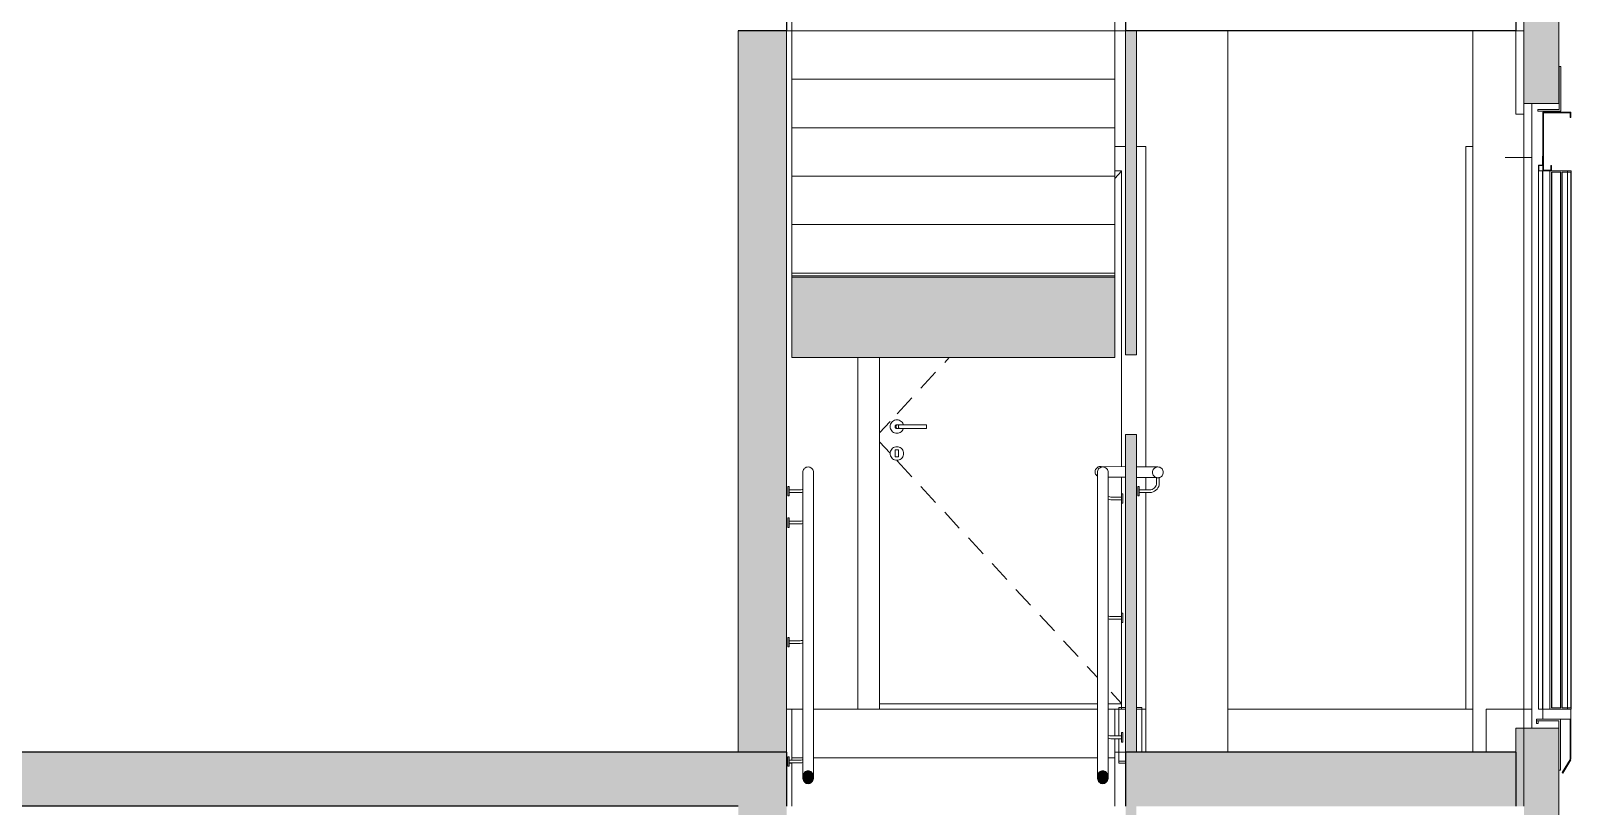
# Model space of a CAD drawing. Header units: metres. Extents: x -35.8 to 4.8, y -7.2 to 21.5.
# Drawn here: x -11.58 to -5.86, y 5.55 to 8.43 of the extents above; entities that cross this region are included whole.
import ezdxf

# ---------------------------------------------------------------- set-up
doc = ezdxf.new("R2010")
doc.units = ezdxf.units.M
doc.header["$MEASUREMENT"] = 0
doc.linetypes.add('STRICHLINIE', pattern=[0.75, 0.5, -0.25])
for name, color, linetype in [('A_Schnitt A Lift RB_1_120 Wand Innen tragend', 7, 'Continuous'), ('A_Schnitt A Lift RB_1_210 Decke', 7, 'Continuous'), ('A_Schnitt A Lift RB_1_270 Deckendurchbruchsymbol', 7, 'Continuous'), ('A_Schnitt A Lift RB_1_410 Treppe', 7, 'Continuous'), ('A_Schnitt A Lift RB_1_430 Aufzug', 7, 'Continuous'), ('A_Schnitt A Lift RB_1_450 Absturzsicherung', 7, 'Continuous')]:
    doc.layers.add(name, color=color, linetype=linetype)

msp = doc.modelspace()

# ---------------------------------------------------------------- hatches: boundary and pattern name
at = {"layer": 'A_Schnitt A Lift RB_1_120 Wand Innen tragend', "linetype": 'Continuous', "lineweight": 0, "true_color": 0x000000}
for points in [[(-8.775, 8.43), (-8.955, 8.43), (-8.955, 5.75), (-8.775, 5.75)], [(-8.775, 2.87), (-8.775, 5.55), (-8.955, 5.55), (-8.955, 2.87)]]:
    msp.add_hatch(color=18, dxfattribs=at).paths.add_polyline_path(points)
at = {"layer": 'A_Schnitt A Lift RB_1_210 Decke', "linetype": 'Continuous', "lineweight": 0, "true_color": 0x000000}
for points in [[(-11.7, 5.55), (-8.775, 5.55), (-8.775, 5.75), (-11.7, 5.75)], [(-7.515, 5.55), (-6.065, 5.55), (-6.065, 5.75), (-7.515, 5.75)]]:
    msp.add_hatch(color=18, dxfattribs=at).paths.add_polyline_path(points)
at = {"layer": 'A_Schnitt A Lift RB_1_410 Treppe', "linetype": 'Continuous', "lineweight": 0, "true_color": 0x000000}
for points in [[(-8.755, 7.2161), (-7.555, 7.2161), (-7.555, 7.515), (-8.755, 7.515)], [(-8.715, 5.6574), (-8.7147, 5.6532), (-8.7138, 5.6492), (-8.7123, 5.6454), (-8.7103, 5.6419), (-8.7079, 5.639), (-8.705, 5.6366), (-8.7018, 5.6348), (-8.6985, 5.6337), (-8.695, 5.6334), (-8.6915, 5.6337), (-8.6882, 5.6348), (-8.685, 5.6366), (-8.6821, 5.639), (-8.6797, 5.6419), (-8.6777, 5.6454), (-8.6762, 5.6492), (-8.6753, 5.6532), (-8.675, 5.6574), (-8.6753, 5.6616), (-8.6762, 5.6656), (-8.6777, 5.6694), (-8.6797, 5.6728), (-8.6821, 5.6758), (-8.685, 5.6782), (-8.6882, 5.68), (-8.6915, 5.6811), (-8.695, 5.6814), (-8.6985, 5.6811), (-8.7018, 5.68), (-8.705, 5.6782), (-8.7079, 5.6758), (-8.7103, 5.6728), (-8.7123, 5.6694), (-8.7138, 5.6656), (-8.7147, 5.6616)], [(-7.62, 5.6574), (-7.6197, 5.6532), (-7.6188, 5.6492), (-7.6173, 5.6454), (-7.6153, 5.6419), (-7.6129, 5.639), (-7.61, 5.6366), (-7.6068, 5.6348), (-7.6035, 5.6337), (-7.6, 5.6334), (-7.5965, 5.6337), (-7.5932, 5.6348), (-7.59, 5.6366), (-7.5871, 5.639), (-7.5847, 5.6419), (-7.5827, 5.6454), (-7.5812, 5.6492), (-7.5803, 5.6532), (-7.58, 5.6574), (-7.5803, 5.6616), (-7.5812, 5.6656), (-7.5827, 5.6694), (-7.5847, 5.6728), (-7.5871, 5.6758), (-7.59, 5.6782), (-7.5932, 5.68), (-7.5965, 5.6811), (-7.6, 5.6814), (-7.6035, 5.6811), (-7.6068, 5.68), (-7.61, 5.6782), (-7.6129, 5.6758), (-7.6153, 5.6728), (-7.6173, 5.6694), (-7.6188, 5.6656), (-7.6197, 5.6616)]]:
    msp.add_hatch(color=18, dxfattribs=at).paths.add_polyline_path(points)
at = {"layer": 'A_Schnitt A Lift RB_1_430 Aufzug', "linetype": 'Continuous', "lineweight": 0, "true_color": 0x000000}
for points in [[(-5.905, 8.72), (-6.035, 8.72), (-6.035, 8.16), (-5.905, 8.16)], [(-6.035, 5.84), (-6.065, 5.84), (-6.065, 5.55), (-6.035, 5.55)], [(-6.035, 5.28), (-5.905, 5.28), (-5.905, 5.84), (-6.035, 5.84)]]:
    msp.add_hatch(color=18, dxfattribs=at).paths.add_polyline_path(points)
at = {"layer": 'A_Schnitt A Lift RB_1_450 Absturzsicherung', "linetype": 'Continuous', "lineweight": 0, "true_color": 0x000000}
for points in [[(-7.515, 7.2266), (-7.475, 7.2266), (-7.475, 8.43), (-7.515, 8.43)], [(-7.515, 6.93), (-7.515, 5.75), (-7.475, 5.75), (-7.475, 6.93)], [(-7.475, 4.3453), (-7.475, 5.55), (-7.515, 5.55), (-7.515, 4.3453)]]:
    msp.add_hatch(color=18, dxfattribs=at).paths.add_polyline_path(points)

# ---------------------------------------------------------------- linework, layer by layer
at = {"layer": 'A_Schnitt A Lift RB_1_120 Wand Innen tragend', "color": 7, "linetype": 'Continuous', "lineweight": 18, "ltscale": 1000}
for p, q in [((-8.955, 8.43), (-8.955, 5.75)), ((-8.775, 8.43), (-8.775, 5.75)), ((-7.135, 5.75), (-7.135, 8.43)), ((-6.225, 5.75), (-6.225, 8.43))]:
    msp.add_line(p, q, dxfattribs=at)
at = {"layer": 'A_Schnitt A Lift RB_1_120 Wand Innen tragend', "color": 7, "linetype": 'Continuous', "lineweight": 13, "ltscale": 1000}
for p, q in [((-7.515, 8), (-7.555, 8)), ((-7.44, 8), (-7.475, 8)), ((-7.44, 6.8103), (-7.44, 8)), ((-6.25, 8), (-6.25, 5.91)), ((-6.25, 8), (-6.225, 8)), ((-7.555, 7.91), (-7.53, 7.91)), ((-7.53, 7.9088), (-7.555, 7.8818)), ((-7.53, 7.91), (-7.53, 6.8111)), ((-8.51, 7.2161), (-8.51, 5.91)), ((-8.43, 5.93), (-8.43, 7.2161)), ((-8.171, 7.2161), (-8.1874, 7.1984)), ((-8.2214, 7.1617), (-8.2757, 7.103)), ((-8.3097, 7.0663), (-8.364, 7.0075)), ((-8.3693, 6.9846), (-8.3736, 6.9835)), ((-8.365, 6.985), (-8.3693, 6.9846)), ((-8.3607, 6.9846), (-8.365, 6.985)), ((-8.3564, 6.9835), (-8.3607, 6.9846)), ((-8.3907, 6.9787), (-8.43, 6.9362)), ((-8.3896, 6.9643), (-8.39, 6.96)), ((-8.39, 6.96), (-8.3896, 6.9557)), ((-8.3885, 6.9686), (-8.3896, 6.9643)), ((-8.3896, 6.9557), (-8.3885, 6.9514)), ((-8.3867, 6.9725), (-8.3885, 6.9686)), ((-8.3885, 6.9514), (-8.3867, 6.9475)), ((-8.3842, 6.9761), (-8.3867, 6.9725)), ((-8.3867, 6.9475), (-8.3842, 6.9439)), ((-8.3811, 6.9792), (-8.3842, 6.9761)), ((-8.3842, 6.9439), (-8.3811, 6.9408)), ((-8.3775, 6.9817), (-8.3811, 6.9792)), ((-8.3811, 6.9408), (-8.3775, 6.9383)), ((-8.3736, 6.9835), (-8.3775, 6.9817)), ((-8.3775, 6.9383), (-8.3736, 6.9365)), ((-8.3736, 6.9365), (-8.3693, 6.9354)), ((-8.3719, 6.9612), (-8.372, 6.96)), ((-8.372, 6.96), (-8.3719, 6.9588)), ((-8.3716, 6.9624), (-8.3719, 6.9612)), ((-8.3719, 6.9588), (-8.3716, 6.9576)), ((-8.3711, 6.9635), (-8.3716, 6.9624)), ((-8.3716, 6.9576), (-8.3711, 6.9565)), ((-8.3704, 6.9645), (-8.3711, 6.9635)), ((-8.3711, 6.9565), (-8.3704, 6.9555)), ((-8.3695, 6.9654), (-8.3704, 6.9645)), ((-8.3704, 6.9555), (-8.3695, 6.9546)), ((-8.3685, 6.9661), (-8.3695, 6.9654)), ((-8.3695, 6.9546), (-8.3685, 6.9539)), ((-8.3693, 6.9354), (-8.365, 6.935)), ((-8.3686, 6.9612), (-8.3687, 6.96)), ((-8.3687, 6.96), (-8.3686, 6.9588)), ((-8.3684, 6.9624), (-8.3686, 6.9612)), ((-8.3686, 6.9588), (-8.3684, 6.9576)), ((-8.3674, 6.9666), (-8.3685, 6.9661)), ((-8.3685, 6.9539), (-8.3674, 6.9534)), ((-8.3679, 6.9635), (-8.3684, 6.9624)), ((-8.3684, 6.9576), (-8.3679, 6.9565)), ((-8.3673, 6.9645), (-8.3679, 6.9635)), ((-8.3679, 6.9565), (-8.3673, 6.9555)), ((-8.3662, 6.9669), (-8.3674, 6.9666)), ((-8.3674, 6.9534), (-8.3662, 6.9531)), ((-8.3665, 6.9654), (-8.3673, 6.9645)), ((-8.3673, 6.9555), (-8.3665, 6.9546)), ((-8.3656, 6.9661), (-8.3665, 6.9654)), ((-8.3665, 6.9546), (-8.3656, 6.9539)), ((-8.365, 6.967), (-8.3662, 6.9669)), ((-8.3662, 6.9531), (-8.365, 6.953)), ((-8.365, 6.967), (-8.3625, 6.967)), ((-8.365, 6.953), (-8.3625, 6.953)), ((-8.365, 6.935), (-8.3607, 6.9354)), ((-8.3625, 6.967), (-8.3555, 6.967)), ((-8.3625, 6.953), (-8.3555, 6.953)), ((-8.3607, 6.9354), (-8.3564, 6.9365)), ((-8.3589, 6.9624), (-8.3591, 6.9612)), ((-8.3591, 6.9612), (-8.3591, 6.96)), ((-8.3591, 6.96), (-8.3591, 6.9588)), ((-8.3591, 6.9588), (-8.3589, 6.9576)), ((-8.3586, 6.9635), (-8.3589, 6.9624)), ((-8.3589, 6.9576), (-8.3586, 6.9565)), ((-8.3583, 6.9645), (-8.3586, 6.9635)), ((-8.3586, 6.9565), (-8.3583, 6.9555)), ((-8.3578, 6.9654), (-8.3583, 6.9645)), ((-8.3583, 6.9555), (-8.3578, 6.9546)), ((-8.3573, 6.9661), (-8.3578, 6.9654)), ((-8.3578, 6.9546), (-8.3573, 6.9539)), ((-8.3525, 6.9817), (-8.3564, 6.9835)), ((-8.3564, 6.9365), (-8.3525, 6.9383)), ((-8.3555, 6.967), (-8.346, 6.967)), ((-8.3555, 6.953), (-8.346, 6.953)), ((-8.3489, 6.9792), (-8.3525, 6.9817)), ((-8.3525, 6.9383), (-8.3489, 6.9408)), ((-8.3458, 6.9761), (-8.3489, 6.9792)), ((-8.3489, 6.9408), (-8.3458, 6.9439)), ((-8.346, 6.967), (-8.255, 6.967)), ((-8.346, 6.953), (-8.255, 6.953)), ((-8.3433, 6.9725), (-8.3458, 6.9761)), ((-8.3458, 6.9439), (-8.3433, 6.9475)), ((-8.3415, 6.9686), (-8.3433, 6.9725)), ((-8.3433, 6.9475), (-8.3415, 6.9514)), ((-8.3411, 6.967), (-8.3415, 6.9686)), ((-8.3415, 6.9514), (-8.3411, 6.953)), ((-8.255, 6.967), (-8.255, 6.9669)), ((-8.255, 6.9669), (-8.255, 6.9666)), ((-8.255, 6.9666), (-8.255, 6.9661)), ((-8.255, 6.9661), (-8.255, 6.9654)), ((-8.255, 6.9654), (-8.255, 6.9645)), ((-8.255, 6.9645), (-8.255, 6.9635)), ((-8.255, 6.9635), (-8.255, 6.9624)), ((-8.255, 6.9624), (-8.255, 6.9612)), ((-8.255, 6.9612), (-8.255, 6.96)), ((-8.255, 6.96), (-8.255, 6.9588)), ((-8.255, 6.9588), (-8.255, 6.9576)), ((-8.255, 6.9576), (-8.255, 6.9565)), ((-8.255, 6.9565), (-8.255, 6.9555)), ((-8.255, 6.9555), (-8.255, 6.9546)), ((-8.255, 6.9546), (-8.255, 6.9539)), ((-8.255, 6.9539), (-8.255, 6.9534)), ((-8.255, 6.9534), (-8.255, 6.9531)), ((-8.255, 6.9531), (-8.255, 6.953)), ((-8.3907, 6.8613), (-8.43, 6.9038)), ((-8.3867, 6.8725), (-8.3885, 6.8686)), ((-8.3842, 6.8761), (-8.3867, 6.8725)), ((-8.3811, 6.8792), (-8.3842, 6.8761)), ((-8.3775, 6.8817), (-8.3811, 6.8792)), ((-8.3736, 6.8835), (-8.3775, 6.8817)), ((-8.3693, 6.8846), (-8.3736, 6.8835)), ((-8.371, 6.847), (-8.371, 6.873)), ((-8.371, 6.873), (-8.359, 6.873)), ((-8.365, 6.885), (-8.3693, 6.8846)), ((-8.3607, 6.8846), (-8.365, 6.885)), ((-8.3564, 6.8835), (-8.3607, 6.8846)), ((-8.359, 6.873), (-8.359, 6.847)), ((-8.3525, 6.8817), (-8.3564, 6.8835)), ((-8.3489, 6.8792), (-8.3525, 6.8817)), ((-8.3458, 6.8761), (-8.3489, 6.8792)), ((-8.3433, 6.8725), (-8.3458, 6.8761)), ((-8.3415, 6.8686), (-8.3433, 6.8725)), ((-8.3896, 6.8643), (-8.39, 6.86)), ((-8.39, 6.86), (-8.3896, 6.8557)), ((-8.3885, 6.8686), (-8.3896, 6.8643)), ((-8.3896, 6.8557), (-8.3885, 6.8514)), ((-8.3885, 6.8514), (-8.3867, 6.8475)), ((-8.3867, 6.8475), (-8.3842, 6.8439)), ((-8.3842, 6.8439), (-8.3811, 6.8408)), ((-8.3811, 6.8408), (-8.3775, 6.8383)), ((-8.3775, 6.8383), (-8.3736, 6.8365)), ((-8.3736, 6.8365), (-8.3693, 6.8354)), ((-8.359, 6.847), (-8.371, 6.847)), ((-8.3693, 6.8354), (-8.365, 6.835)), ((-8.365, 6.835), (-8.3607, 6.8354)), ((-8.3097, 6.7737), (-8.364, 6.8325)), ((-8.3607, 6.8354), (-8.3564, 6.8365)), ((-8.3564, 6.8365), (-8.3525, 6.8383)), ((-8.3525, 6.8383), (-8.3489, 6.8408)), ((-8.3489, 6.8408), (-8.3458, 6.8439)), ((-8.3458, 6.8439), (-8.3433, 6.8475)), ((-8.3433, 6.8475), (-8.3415, 6.8514)), ((-8.3404, 6.8643), (-8.3415, 6.8686)), ((-8.3415, 6.8514), (-8.3404, 6.8557)), ((-8.34, 6.86), (-8.3404, 6.8643)), ((-8.3404, 6.8557), (-8.34, 6.86)), ((-7.53, 6.7714), (-7.53, 6.7107)), ((-7.44, 6.725), (-7.44, 6.7705)), ((-8.2214, 6.6783), (-8.2757, 6.737)), ((-7.44, 5.91), (-7.44, 6.715)), ((-8.1331, 6.5829), (-8.1874, 6.6416)), ((-7.53, 6.6757), (-7.53, 6.2669)), ((-8.0448, 6.4875), (-8.0991, 6.5462)), ((-7.9565, 6.3921), (-8.0108, 6.4508)), ((-7.8682, 6.2967), (-7.9225, 6.3554)), ((-7.7799, 6.2012), (-7.8342, 6.26)), ((-7.53, 6.2319), (-7.53, 5.93)), ((-7.6916, 6.1058), (-7.7459, 6.1645)), ((-7.62, 6.0285), (-7.6576, 6.0691)), ((-7.53, 5.9312), (-7.5693, 5.9737)), ((-8.43, 5.93), (-7.62, 5.93)), ((-8.43, 5.91), (-8.43, 5.93)), ((-7.58, 5.93), (-7.53, 5.93)), ((-7.53, 5.91), (-7.555, 5.91)), ((-7.53, 5.93), (-7.53, 5.91)), ((-7.53, 5.91), (-7.515, 5.91)), ((-7.475, 5.91), (-7.44, 5.91)), ((-7.44, 5.91), (-7.44, 5.75)), ((-6.25, 5.91), (-6.225, 5.91))]:
    msp.add_line(p, q, dxfattribs=at)
at = {"layer": 'A_Schnitt A Lift RB_1_210 Decke', "color": 7, "linetype": 'Continuous', "lineweight": 25, "ltscale": 1000}
for p, q in [((-8.775, 8.63), (-8.775, 8.43)), ((-7.515, 8.63), (-7.515, 8.43)), ((-6.065, 8.63), (-6.065, 8.43)), ((-8.775, 8.43), (-8.955, 8.43)), ((-7.475, 8.43), (-7.515, 8.43)), ((-6.065, 8.43), (-7.475, 8.43)), ((-8.775, 5.75), (-8.955, 5.75)), ((-8.775, 5.75), (-8.775, 5.55)), ((-7.515, 5.75), (-7.515, 5.55)), ((-7.475, 5.75), (-7.515, 5.75)), ((-6.065, 5.75), (-7.475, 5.75)), ((-6.065, 5.75), (-6.065, 5.55))]:
    msp.add_line(p, q, dxfattribs=at)
at = {"layer": 'A_Schnitt A Lift RB_1_210 Decke', "color": 7, "linetype": 'Continuous', "lineweight": 13, "ltscale": 1000}
for p, q in [((-8.775, 8.43), (-8.755, 8.43)), ((-7.555, 8.43), (-7.515, 8.43)), ((-7.555, 5.75), (-7.54, 5.75))]:
    msp.add_line(p, q, dxfattribs=at)
at = {"layer": 'A_Schnitt A Lift RB_1_210 Decke', "color": 7, "linetype": 'Continuous', "lineweight": 25, "ltscale": 1000, "flags": 128}
for points in [[(-8.955, 5.75), (-11.7, 5.75), (-15.66, 5.75)], [(-8.955, 5.55), (-11.7, 5.55), (-15.66, 5.55)]]:
    msp.add_lwpolyline(points, dxfattribs=at)
at = {"layer": 'A_Schnitt A Lift RB_1_270 Deckendurchbruchsymbol', "color": 7, "linetype": 'Continuous', "lineweight": 13, "ltscale": 1000}
for p, q in [((-6.065, 8.12), (-6.065, 8.43)), ((-6.035, 8.12), (-6.065, 8.12)), ((-7.135, 5.91), (-6.25, 5.91)), ((-6.175, 5.91), (-6.035, 5.91)), ((-6.175, 5.75), (-6.175, 5.91))]:
    msp.add_line(p, q, dxfattribs=at)
at = {"layer": 'A_Schnitt A Lift RB_1_410 Treppe', "color": 7, "linetype": 'Continuous', "lineweight": 18, "ltscale": 1000}
for p, q in [((-8.755, 8.43), (-8.755, 8.5907)), ((-7.555, 8.43), (-7.555, 8.6)), ((-8.755, 8.43), (-7.555, 8.43)), ((-8.755, 8.42), (-8.755, 8.43)), ((-8.755, 8.25), (-8.755, 8.42)), ((-7.555, 8.42), (-7.555, 8.43)), ((-7.555, 8.25), (-7.555, 8.42)), ((-8.755, 8.25), (-7.555, 8.25)), ((-8.755, 8.24), (-8.755, 8.25)), ((-7.555, 8.24), (-7.555, 8.25)), ((-8.755, 8.07), (-8.755, 8.24)), ((-7.555, 8.07), (-7.555, 8.24)), ((-8.755, 8.07), (-7.555, 8.07)), ((-8.755, 8.06), (-8.755, 8.07)), ((-8.755, 7.89), (-8.755, 8.06)), ((-7.555, 8.06), (-7.555, 8.07)), ((-7.555, 7.89), (-7.555, 8.06)), ((-8.755, 7.89), (-7.555, 7.89)), ((-8.755, 7.88), (-8.755, 7.89)), ((-8.755, 7.71), (-8.755, 7.88)), ((-7.555, 7.88), (-7.555, 7.89)), ((-7.555, 7.71), (-7.555, 7.88)), ((-8.755, 7.71), (-7.555, 7.71)), ((-8.755, 7.7), (-8.755, 7.71)), ((-8.755, 7.53), (-8.755, 7.7)), ((-7.555, 7.7), (-7.555, 7.71)), ((-7.555, 7.53), (-7.555, 7.7)), ((-8.755, 7.53), (-8.755, 7.52)), ((-7.555, 7.53), (-8.755, 7.53)), ((-8.755, 7.515), (-8.755, 7.52)), ((-7.555, 7.52), (-8.755, 7.52)), ((-8.755, 7.515), (-8.755, 7.2161)), ((-7.555, 7.515), (-8.755, 7.515)), ((-7.555, 7.53), (-7.555, 7.52)), ((-7.555, 7.52), (-7.555, 7.515)), ((-7.555, 7.515), (-7.555, 7.2161)), ((-7.555, 7.2161), (-8.755, 7.2161)), ((-8.755, 5.73), (-8.755, 5.91)), ((-8.715, 5.91), (-8.755, 5.91)), ((-7.62, 5.91), (-8.675, 5.91)), ((-7.555, 5.91), (-7.58, 5.91)), ((-7.555, 5.8107), (-7.555, 5.91)), ((-7.555, 5.73), (-7.555, 5.8007)), ((-8.755, 5.73), (-8.715, 5.73)), ((-8.755, 5.7207), (-8.755, 5.73)), ((-8.675, 5.73), (-7.62, 5.73)), ((-7.58, 5.73), (-7.555, 5.73)), ((-7.555, 5.72), (-7.555, 5.73)), ((-8.755, 5.55), (-8.755, 5.7107)), ((-7.555, 5.55), (-7.555, 5.72))]:
    msp.add_line(p, q, dxfattribs=at)
at = {"layer": 'A_Schnitt A Lift RB_1_410 Treppe', "color": 7, "linetype": 'Continuous', "lineweight": 13, "ltscale": 1000}
for p, q in [((-8.7147, 6.7935), (-8.715, 6.79)), ((-8.715, 6.79), (-8.715, 5.6574)), ((-8.7138, 6.7968), (-8.7147, 6.7935)), ((-8.7123, 6.8), (-8.7138, 6.7968)), ((-8.7103, 6.8029), (-8.7123, 6.8)), ((-8.7079, 6.8053), (-8.7103, 6.8029)), ((-8.705, 6.8073), (-8.7079, 6.8053)), ((-8.7018, 6.8088), (-8.705, 6.8073)), ((-8.6985, 6.8097), (-8.7018, 6.8088)), ((-8.695, 6.81), (-8.6985, 6.8097)), ((-8.6915, 6.8097), (-8.695, 6.81)), ((-8.6882, 6.8088), (-8.6915, 6.8097)), ((-8.685, 6.8073), (-8.6882, 6.8088)), ((-8.6821, 6.8053), (-8.685, 6.8073)), ((-8.6797, 6.8029), (-8.6821, 6.8053)), ((-8.6777, 6.8), (-8.6797, 6.8029)), ((-8.6762, 6.7968), (-8.6777, 6.8)), ((-8.6753, 6.7935), (-8.6762, 6.7968)), ((-8.675, 6.79), (-8.6753, 6.7935)), ((-8.675, 6.79), (-8.675, 5.6574)), ((-7.6285, 6.7902), (-7.6284, 6.7937)), ((-7.6279, 6.7868), (-7.6285, 6.7902)), ((-7.6284, 6.7937), (-7.6278, 6.7972)), ((-7.6267, 6.7835), (-7.6279, 6.7868)), ((-7.6278, 6.7972), (-7.6266, 6.8004)), ((-7.625, 6.7805), (-7.6267, 6.7835)), ((-7.6266, 6.8004), (-7.6249, 6.8034)), ((-7.6227, 6.7778), (-7.625, 6.7805)), ((-7.62, 6.7779), (-7.625, 6.7805)), ((-7.6249, 6.8034), (-7.6226, 6.8061)), ((-7.6201, 6.7756), (-7.6227, 6.7778)), ((-7.62, 6.7767), (-7.6227, 6.7778)), ((-7.6226, 6.8061), (-7.6199, 6.8083)), ((-7.62, 6.79), (-7.6197, 6.7935)), ((-7.62, 5.6574), (-7.62, 6.79)), ((-7.6199, 6.8083), (-7.6169, 6.8101)), ((-7.6197, 6.7935), (-7.6188, 6.7968)), ((-7.6188, 6.7968), (-7.6173, 6.8)), ((-7.6173, 6.8), (-7.6153, 6.8029)), ((-7.6169, 6.8101), (-7.6136, 6.8112)), ((-7.6153, 6.8029), (-7.6129, 6.8053)), ((-7.6136, 6.8112), (-7.6102, 6.8118)), ((-7.6129, 6.8053), (-7.61, 6.8073)), ((-7.6102, 6.8118), (-7.6067, 6.8118)), ((-7.61, 6.8073), (-7.6068, 6.8088)), ((-7.6068, 6.8088), (-7.6035, 6.8097)), ((-7.6067, 6.8118), (-7.515, 6.8109)), ((-7.6035, 6.8097), (-7.6, 6.81)), ((-7.6033, 6.8112), (-7.6, 6.81)), ((-7.6033, 6.8112), (-7.515, 6.8107)), ((-7.6, 6.81), (-7.5965, 6.8097)), ((-7.5965, 6.8097), (-7.5932, 6.8088)), ((-7.5932, 6.8088), (-7.59, 6.8073)), ((-7.59, 6.8073), (-7.5871, 6.8053)), ((-7.5871, 6.8053), (-7.5847, 6.8029)), ((-7.5847, 6.8029), (-7.5827, 6.8)), ((-7.5827, 6.8), (-7.5812, 6.7968)), ((-7.5812, 6.7968), (-7.5803, 6.7935)), ((-7.5803, 6.7935), (-7.58, 6.79)), ((-7.58, 5.6574), (-7.58, 6.79)), ((-7.58, 6.7719), (-7.515, 6.7716)), ((-7.58, 6.7718), (-7.515, 6.7712)), ((-7.475, 6.8105), (-7.4662, 6.8104)), ((-7.475, 6.8105), (-7.395, 6.81)), ((-7.475, 6.7715), (-7.4019, 6.7712)), ((-7.475, 6.7709), (-7.3986, 6.7703)), ((-7.4691, 6.7709), (-7.395, 6.77)), ((-7.4147, 6.7935), (-7.415, 6.79)), ((-7.415, 6.79), (-7.4147, 6.7865)), ((-7.4138, 6.7968), (-7.4147, 6.7935)), ((-7.4147, 6.7865), (-7.4138, 6.7832)), ((-7.4123, 6.8), (-7.4138, 6.7968)), ((-7.4138, 6.7832), (-7.4123, 6.78)), ((-7.4103, 6.8029), (-7.4123, 6.8)), ((-7.4123, 6.78), (-7.4103, 6.7771)), ((-7.4079, 6.8053), (-7.4103, 6.8029)), ((-7.4103, 6.7771), (-7.4079, 6.7747)), ((-7.405, 6.8073), (-7.4079, 6.8053)), ((-7.4079, 6.7747), (-7.405, 6.7727)), ((-7.4018, 6.8088), (-7.405, 6.8073)), ((-7.405, 6.7727), (-7.4018, 6.7712)), ((-7.3985, 6.8097), (-7.4018, 6.8088)), ((-7.4018, 6.7712), (-7.3985, 6.7703)), ((-7.3999, 6.77), (-7.4, 6.7502)), ((-7.3997, 6.77), (-7.3999, 6.77)), ((-7.3993, 6.77), (-7.3997, 6.77)), ((-7.3988, 6.77), (-7.3993, 6.77)), ((-7.3982, 6.77), (-7.3988, 6.77)), ((-7.395, 6.81), (-7.3985, 6.8097)), ((-7.3985, 6.7703), (-7.395, 6.77)), ((-7.3975, 6.77), (-7.3982, 6.77)), ((-7.3967, 6.77), (-7.3975, 6.77)), ((-7.3959, 6.77), (-7.3967, 6.77)), ((-7.395, 6.77), (-7.3959, 6.77)), ((-7.3915, 6.8097), (-7.395, 6.81)), ((-7.395, 6.77), (-7.3915, 6.7703)), ((-7.3941, 6.77), (-7.395, 6.77)), ((-7.3933, 6.77), (-7.3941, 6.77)), ((-7.3925, 6.77), (-7.3933, 6.77)), ((-7.3918, 6.77), (-7.3925, 6.77)), ((-7.3912, 6.77), (-7.3918, 6.77)), ((-7.3882, 6.8088), (-7.3915, 6.8097)), ((-7.3915, 6.7703), (-7.3882, 6.7712)), ((-7.3907, 6.77), (-7.3912, 6.77)), ((-7.3903, 6.77), (-7.3907, 6.77)), ((-7.3901, 6.77), (-7.3903, 6.77)), ((-7.39, 6.77), (-7.39, 6.7498)), ((-7.385, 6.8073), (-7.3882, 6.8088)), ((-7.3882, 6.7712), (-7.385, 6.7727)), ((-7.3821, 6.8053), (-7.385, 6.8073)), ((-7.385, 6.7727), (-7.3821, 6.7747)), ((-7.3797, 6.8029), (-7.3821, 6.8053)), ((-7.3821, 6.7747), (-7.3797, 6.7771)), ((-7.3777, 6.8), (-7.3797, 6.8029)), ((-7.3797, 6.7771), (-7.3777, 6.78)), ((-7.3762, 6.7968), (-7.3777, 6.8)), ((-7.3777, 6.78), (-7.3762, 6.7832)), ((-7.3753, 6.7935), (-7.3762, 6.7968)), ((-7.3762, 6.7832), (-7.3753, 6.7865)), ((-7.375, 6.79), (-7.3753, 6.7935)), ((-7.3753, 6.7865), (-7.375, 6.79)), ((-8.77, 6.7372), (-8.77, 6.7375)), ((-8.765, 6.7375), (-8.77, 6.7375)), ((-8.77, 6.7364), (-8.77, 6.7372)), ((-8.77, 6.7352), (-8.77, 6.7364)), ((-8.77, 6.7334), (-8.77, 6.7352)), ((-8.77, 6.7312), (-8.77, 6.7334)), ((-8.77, 6.7288), (-8.77, 6.7312)), ((-8.77, 6.726), (-8.77, 6.7288)), ((-8.77, 6.723), (-8.77, 6.726)), ((-8.77, 6.72), (-8.77, 6.723)), ((-8.77, 6.717), (-8.77, 6.72)), ((-8.77, 6.714), (-8.77, 6.717)), ((-8.77, 6.7113), (-8.77, 6.714)), ((-8.77, 6.7088), (-8.77, 6.7113)), ((-8.77, 6.7066), (-8.77, 6.7088)), ((-8.77, 6.7048), (-8.77, 6.7066)), ((-8.77, 6.7036), (-8.77, 6.7048)), ((-8.77, 6.7028), (-8.77, 6.7036)), ((-8.77, 6.7025), (-8.77, 6.7028)), ((-8.765, 6.7025), (-8.77, 6.7025)), ((-8.765, 6.7372), (-8.765, 6.7375)), ((-8.765, 6.7364), (-8.765, 6.7372)), ((-8.765, 6.7352), (-8.765, 6.7364)), ((-8.765, 6.7334), (-8.765, 6.7352)), ((-8.765, 6.7312), (-8.765, 6.7334)), ((-8.765, 6.7288), (-8.765, 6.7312)), ((-8.765, 6.726), (-8.765, 6.7288)), ((-8.765, 6.723), (-8.765, 6.726)), ((-8.7252, 6.725), (-8.765, 6.725)), ((-8.765, 6.72), (-8.765, 6.723)), ((-8.765, 6.717), (-8.765, 6.72)), ((-8.765, 6.714), (-8.765, 6.717)), ((-8.7248, 6.715), (-8.765, 6.715)), ((-8.765, 6.7113), (-8.765, 6.714)), ((-8.765, 6.7088), (-8.765, 6.7113)), ((-8.765, 6.7066), (-8.765, 6.7088)), ((-8.765, 6.7048), (-8.765, 6.7066)), ((-8.765, 6.7036), (-8.765, 6.7048)), ((-8.765, 6.7028), (-8.765, 6.7036)), ((-8.765, 6.7025), (-8.765, 6.7028)), ((-8.7207, 6.7254), (-8.7252, 6.725)), ((-8.7189, 6.7155), (-8.7248, 6.715)), ((-8.7165, 6.7265), (-8.7207, 6.7254)), ((-8.715, 6.7166), (-8.7189, 6.7155)), ((-8.715, 6.7272), (-8.7165, 6.7265)), ((-7.58, 6.7004), (-7.5785, 6.6997)), ((-7.5785, 6.6997), (-7.5743, 6.6986)), ((-7.5743, 6.6986), (-7.5698, 6.6982)), ((-7.53, 6.7107), (-7.53, 6.7104)), ((-7.53, 6.7107), (-7.525, 6.7107)), ((-7.53, 6.7104), (-7.53, 6.7097)), ((-7.53, 6.7097), (-7.53, 6.7084)), ((-7.53, 6.7084), (-7.53, 6.7066)), ((-7.53, 6.7066), (-7.53, 6.7045)), ((-7.53, 6.7045), (-7.53, 6.702)), ((-7.53, 6.702), (-7.53, 6.6992)), ((-7.53, 6.6992), (-7.53, 6.6962)), ((-7.525, 6.7107), (-7.525, 6.7104)), ((-7.525, 6.7104), (-7.525, 6.7097)), ((-7.525, 6.7097), (-7.525, 6.7084)), ((-7.525, 6.7084), (-7.525, 6.7066)), ((-7.525, 6.7066), (-7.525, 6.7045)), ((-7.525, 6.7045), (-7.525, 6.702)), ((-7.525, 6.702), (-7.525, 6.6992)), ((-7.525, 6.6992), (-7.525, 6.6962)), ((-7.47, 6.7372), (-7.47, 6.7375)), ((-7.465, 6.7375), (-7.47, 6.7375)), ((-7.47, 6.7364), (-7.47, 6.7372)), ((-7.47, 6.7352), (-7.47, 6.7364)), ((-7.47, 6.7334), (-7.47, 6.7352)), ((-7.47, 6.7312), (-7.47, 6.7334)), ((-7.47, 6.7288), (-7.47, 6.7312)), ((-7.47, 6.726), (-7.47, 6.7288)), ((-7.47, 6.723), (-7.47, 6.726)), ((-7.47, 6.72), (-7.47, 6.723)), ((-7.47, 6.717), (-7.47, 6.72)), ((-7.47, 6.714), (-7.47, 6.717)), ((-7.47, 6.7113), (-7.47, 6.714)), ((-7.47, 6.7088), (-7.47, 6.7113)), ((-7.47, 6.7066), (-7.47, 6.7088)), ((-7.47, 6.7048), (-7.47, 6.7066)), ((-7.47, 6.7036), (-7.47, 6.7048)), ((-7.47, 6.7028), (-7.47, 6.7036)), ((-7.47, 6.7025), (-7.47, 6.7028)), ((-7.465, 6.7025), (-7.47, 6.7025)), ((-7.465, 6.7372), (-7.465, 6.7375)), ((-7.465, 6.7364), (-7.465, 6.7372)), ((-7.465, 6.7352), (-7.465, 6.7364)), ((-7.465, 6.7334), (-7.465, 6.7352)), ((-7.465, 6.7312), (-7.465, 6.7334)), ((-7.465, 6.7288), (-7.465, 6.7312)), ((-7.465, 6.726), (-7.465, 6.7288)), ((-7.465, 6.723), (-7.465, 6.726)), ((-7.4252, 6.725), (-7.465, 6.725)), ((-7.465, 6.72), (-7.465, 6.723)), ((-7.465, 6.717), (-7.465, 6.72)), ((-7.465, 6.714), (-7.465, 6.717)), ((-7.4248, 6.715), (-7.465, 6.715)), ((-7.465, 6.7113), (-7.465, 6.714)), ((-7.465, 6.7088), (-7.465, 6.7113)), ((-7.465, 6.7066), (-7.465, 6.7088)), ((-7.465, 6.7048), (-7.465, 6.7066)), ((-7.465, 6.7036), (-7.465, 6.7048)), ((-7.465, 6.7028), (-7.465, 6.7036)), ((-7.465, 6.7025), (-7.465, 6.7028)), ((-7.4207, 6.7254), (-7.4252, 6.725)), ((-7.4189, 6.7155), (-7.4248, 6.715)), ((-7.4165, 6.7265), (-7.4207, 6.7254)), ((-7.413, 6.7171), (-7.4189, 6.7155)), ((-7.4125, 6.7284), (-7.4165, 6.7265)), ((-7.4075, 6.7197), (-7.413, 6.7171)), ((-7.4089, 6.7309), (-7.4125, 6.7284)), ((-7.4059, 6.7339), (-7.4089, 6.7309)), ((-7.4025, 6.7232), (-7.4075, 6.7197)), ((-7.4034, 6.7375), (-7.4059, 6.7339)), ((-7.4015, 6.7415), (-7.4034, 6.7375)), ((-7.3982, 6.7275), (-7.4025, 6.7232)), ((-7.4004, 6.7457), (-7.4015, 6.7415)), ((-7.4, 6.7502), (-7.4004, 6.7457)), ((-7.3947, 6.7325), (-7.3982, 6.7275)), ((-7.3921, 6.738), (-7.3947, 6.7325)), ((-7.3905, 6.7439), (-7.3921, 6.738)), ((-7.39, 6.7498), (-7.3905, 6.7439)), ((-7.58, 6.6898), (-7.5761, 6.6887)), ((-7.5761, 6.6887), (-7.5702, 6.6882)), ((-7.5702, 6.6882), (-7.53, 6.6882)), ((-7.5698, 6.6982), (-7.53, 6.6982)), ((-7.53, 6.6962), (-7.53, 6.6932)), ((-7.53, 6.6932), (-7.53, 6.6902)), ((-7.53, 6.6902), (-7.53, 6.6872)), ((-7.53, 6.6872), (-7.53, 6.6845)), ((-7.53, 6.6845), (-7.53, 6.682)), ((-7.53, 6.682), (-7.53, 6.6798)), ((-7.53, 6.6798), (-7.53, 6.6781)), ((-7.53, 6.6781), (-7.53, 6.6768)), ((-7.53, 6.6768), (-7.53, 6.676)), ((-7.53, 6.676), (-7.53, 6.6757)), ((-7.53, 6.6757), (-7.525, 6.6757)), ((-7.525, 6.6962), (-7.525, 6.6932)), ((-7.525, 6.6932), (-7.525, 6.6902)), ((-7.525, 6.6902), (-7.525, 6.6872)), ((-7.525, 6.6872), (-7.525, 6.6845)), ((-7.525, 6.6845), (-7.525, 6.682)), ((-7.525, 6.682), (-7.525, 6.6798)), ((-7.525, 6.6798), (-7.525, 6.6781)), ((-7.525, 6.6781), (-7.525, 6.6768)), ((-7.525, 6.6768), (-7.525, 6.676)), ((-7.525, 6.676), (-7.525, 6.6757)), ((-8.77, 6.6204), (-8.77, 6.6207)), ((-8.765, 6.6207), (-8.77, 6.6207)), ((-8.77, 6.6197), (-8.77, 6.6204)), ((-8.77, 6.6184), (-8.77, 6.6197)), ((-8.77, 6.6166), (-8.77, 6.6184)), ((-8.77, 6.6145), (-8.77, 6.6166)), ((-8.77, 6.612), (-8.77, 6.6145)), ((-8.77, 6.6092), (-8.77, 6.612)), ((-8.77, 6.6062), (-8.77, 6.6092)), ((-8.77, 6.6032), (-8.77, 6.6062)), ((-8.77, 6.6002), (-8.77, 6.6032)), ((-8.77, 6.5972), (-8.77, 6.6002)), ((-8.77, 6.5945), (-8.77, 6.5972)), ((-8.77, 6.592), (-8.77, 6.5945)), ((-8.77, 6.5898), (-8.77, 6.592)), ((-8.77, 6.5881), (-8.77, 6.5898)), ((-8.77, 6.5868), (-8.77, 6.5881)), ((-8.77, 6.586), (-8.77, 6.5868)), ((-8.77, 6.5857), (-8.77, 6.586)), ((-8.765, 6.5857), (-8.77, 6.5857)), ((-8.765, 6.6204), (-8.765, 6.6207)), ((-8.765, 6.6197), (-8.765, 6.6204)), ((-8.765, 6.6184), (-8.765, 6.6197)), ((-8.765, 6.6166), (-8.765, 6.6184)), ((-8.765, 6.6145), (-8.765, 6.6166)), ((-8.765, 6.612), (-8.765, 6.6145)), ((-8.765, 6.6092), (-8.765, 6.612)), ((-8.765, 6.6062), (-8.765, 6.6092)), ((-8.7252, 6.6082), (-8.765, 6.6082)), ((-8.765, 6.6032), (-8.765, 6.6062)), ((-8.765, 6.6002), (-8.765, 6.6032)), ((-8.765, 6.5972), (-8.765, 6.6002)), ((-8.7248, 6.5982), (-8.765, 6.5982)), ((-8.765, 6.5945), (-8.765, 6.5972)), ((-8.765, 6.592), (-8.765, 6.5945)), ((-8.765, 6.5898), (-8.765, 6.592)), ((-8.765, 6.5881), (-8.765, 6.5898)), ((-8.765, 6.5868), (-8.765, 6.5881)), ((-8.765, 6.586), (-8.765, 6.5868)), ((-8.765, 6.5857), (-8.765, 6.586)), ((-8.7207, 6.6086), (-8.7252, 6.6082)), ((-8.7189, 6.5987), (-8.7248, 6.5982)), ((-8.7165, 6.6097), (-8.7207, 6.6086)), ((-8.715, 6.5998), (-8.7189, 6.5987)), ((-8.715, 6.6104), (-8.7165, 6.6097)), ((-7.58, 6.2567), (-7.5785, 6.256)), ((-7.58, 6.246), (-7.5761, 6.245)), ((-7.5785, 6.256), (-7.5743, 6.2548)), ((-7.5761, 6.245), (-7.5702, 6.2444)), ((-7.5743, 6.2548), (-7.5698, 6.2544)), ((-7.5702, 6.2444), (-7.53, 6.2444)), ((-7.5698, 6.2544), (-7.53, 6.2544)), ((-7.53, 6.2669), (-7.53, 6.2667)), ((-7.53, 6.2669), (-7.525, 6.2669)), ((-7.53, 6.2667), (-7.53, 6.2659)), ((-7.53, 6.2659), (-7.53, 6.2646)), ((-7.53, 6.2646), (-7.53, 6.2629)), ((-7.53, 6.2629), (-7.53, 6.2607)), ((-7.53, 6.2607), (-7.53, 6.2582)), ((-7.53, 6.2582), (-7.53, 6.2554)), ((-7.53, 6.2554), (-7.53, 6.2525)), ((-7.53, 6.2525), (-7.53, 6.2494)), ((-7.53, 6.2494), (-7.53, 6.2464)), ((-7.53, 6.2464), (-7.53, 6.2435)), ((-7.53, 6.2435), (-7.53, 6.2407)), ((-7.53, 6.2407), (-7.53, 6.2382)), ((-7.525, 6.2669), (-7.525, 6.2667)), ((-7.525, 6.2667), (-7.525, 6.2659)), ((-7.525, 6.2659), (-7.525, 6.2646)), ((-7.525, 6.2646), (-7.525, 6.2629)), ((-7.525, 6.2629), (-7.525, 6.2607)), ((-7.525, 6.2607), (-7.525, 6.2582)), ((-7.525, 6.2582), (-7.525, 6.2554)), ((-7.525, 6.2554), (-7.525, 6.2525)), ((-7.525, 6.2525), (-7.525, 6.2494)), ((-7.525, 6.2494), (-7.525, 6.2464)), ((-7.525, 6.2464), (-7.525, 6.2435)), ((-7.525, 6.2435), (-7.525, 6.2407)), ((-7.525, 6.2407), (-7.525, 6.2382)), ((-7.53, 6.2382), (-7.53, 6.236)), ((-7.53, 6.236), (-7.53, 6.2343)), ((-7.53, 6.2343), (-7.53, 6.233)), ((-7.53, 6.233), (-7.53, 6.2322)), ((-7.53, 6.2322), (-7.53, 6.2319)), ((-7.53, 6.2319), (-7.525, 6.2319)), ((-7.525, 6.2382), (-7.525, 6.236)), ((-7.525, 6.236), (-7.525, 6.2343)), ((-7.525, 6.2343), (-7.525, 6.233)), ((-7.525, 6.233), (-7.525, 6.2322)), ((-7.525, 6.2322), (-7.525, 6.2319)), ((-8.77, 6.1767), (-8.77, 6.1769)), ((-8.765, 6.1769), (-8.77, 6.1769)), ((-8.77, 6.1759), (-8.77, 6.1767)), ((-8.77, 6.1746), (-8.77, 6.1759)), ((-8.77, 6.1729), (-8.77, 6.1746)), ((-8.77, 6.1707), (-8.77, 6.1729)), ((-8.77, 6.1682), (-8.77, 6.1707)), ((-8.77, 6.1654), (-8.77, 6.1682)), ((-8.77, 6.1625), (-8.77, 6.1654)), ((-8.77, 6.1594), (-8.77, 6.1625)), ((-8.77, 6.1564), (-8.77, 6.1594)), ((-8.77, 6.1535), (-8.77, 6.1564)), ((-8.77, 6.1507), (-8.77, 6.1535)), ((-8.77, 6.1482), (-8.77, 6.1507)), ((-8.77, 6.146), (-8.77, 6.1482)), ((-8.77, 6.1443), (-8.77, 6.146)), ((-8.77, 6.143), (-8.77, 6.1443)), ((-8.77, 6.1422), (-8.77, 6.143)), ((-8.77, 6.1419), (-8.77, 6.1422)), ((-8.765, 6.1419), (-8.77, 6.1419)), ((-8.765, 6.1767), (-8.765, 6.1769)), ((-8.765, 6.1759), (-8.765, 6.1767)), ((-8.765, 6.1746), (-8.765, 6.1759)), ((-8.765, 6.1729), (-8.765, 6.1746)), ((-8.765, 6.1707), (-8.765, 6.1729)), ((-8.765, 6.1682), (-8.765, 6.1707)), ((-8.765, 6.1654), (-8.765, 6.1682)), ((-8.765, 6.1625), (-8.765, 6.1654)), ((-8.7252, 6.1644), (-8.765, 6.1644)), ((-8.765, 6.1594), (-8.765, 6.1625)), ((-8.765, 6.1564), (-8.765, 6.1594)), ((-8.765, 6.1535), (-8.765, 6.1564)), ((-8.7248, 6.1544), (-8.765, 6.1544)), ((-8.765, 6.1507), (-8.765, 6.1535)), ((-8.765, 6.1482), (-8.765, 6.1507)), ((-8.765, 6.146), (-8.765, 6.1482)), ((-8.765, 6.1443), (-8.765, 6.146)), ((-8.765, 6.143), (-8.765, 6.1443)), ((-8.765, 6.1422), (-8.765, 6.143)), ((-8.765, 6.1419), (-8.765, 6.1422)), ((-8.7207, 6.1648), (-8.7252, 6.1644)), ((-8.7189, 6.155), (-8.7248, 6.1544)), ((-8.7165, 6.166), (-8.7207, 6.1648)), ((-8.715, 6.156), (-8.7189, 6.155)), ((-8.715, 6.1667), (-8.7165, 6.166)), ((-7.58, 5.8129), (-7.5785, 5.8122)), ((-7.58, 5.8022), (-7.5761, 5.8012)), ((-7.5785, 5.8122), (-7.5743, 5.8111)), ((-7.5761, 5.8012), (-7.5702, 5.8007)), ((-7.5743, 5.8111), (-7.5698, 5.8107)), ((-7.5702, 5.8007), (-7.53, 5.8007)), ((-7.5698, 5.8107), (-7.53, 5.8107)), ((-7.53, 5.8232), (-7.53, 5.8229)), ((-7.53, 5.8232), (-7.525, 5.8232)), ((-7.53, 5.8229), (-7.53, 5.8221)), ((-7.53, 5.8221), (-7.53, 5.8208)), ((-7.53, 5.8208), (-7.53, 5.8191)), ((-7.53, 5.8191), (-7.53, 5.8169)), ((-7.53, 5.8169), (-7.53, 5.8144)), ((-7.53, 5.8144), (-7.53, 5.8117)), ((-7.53, 5.8117), (-7.53, 5.8087)), ((-7.53, 5.8087), (-7.53, 5.8057)), ((-7.53, 5.8057), (-7.53, 5.8026)), ((-7.53, 5.8026), (-7.53, 5.7997)), ((-7.53, 5.7997), (-7.53, 5.7969)), ((-7.53, 5.7969), (-7.53, 5.7944)), ((-7.53, 5.7944), (-7.53, 5.7923)), ((-7.53, 5.7923), (-7.53, 5.7905)), ((-7.53, 5.7905), (-7.53, 5.7892)), ((-7.53, 5.7892), (-7.53, 5.7885)), ((-7.53, 5.7885), (-7.53, 5.7882)), ((-7.53, 5.7882), (-7.525, 5.7882)), ((-7.525, 5.8232), (-7.525, 5.8229)), ((-7.525, 5.8229), (-7.525, 5.8221)), ((-7.525, 5.8221), (-7.525, 5.8208)), ((-7.525, 5.8208), (-7.525, 5.8191)), ((-7.525, 5.8191), (-7.525, 5.8169)), ((-7.525, 5.8169), (-7.525, 5.8144)), ((-7.525, 5.8144), (-7.525, 5.8117)), ((-7.525, 5.8117), (-7.525, 5.8087)), ((-7.525, 5.8087), (-7.525, 5.8057)), ((-7.525, 5.8057), (-7.525, 5.8026)), ((-7.525, 5.8026), (-7.525, 5.7997)), ((-7.525, 5.7997), (-7.525, 5.7969)), ((-7.525, 5.7969), (-7.525, 5.7944)), ((-7.525, 5.7944), (-7.525, 5.7923)), ((-7.525, 5.7923), (-7.525, 5.7905)), ((-7.525, 5.7905), (-7.525, 5.7892)), ((-7.525, 5.7892), (-7.525, 5.7885)), ((-7.525, 5.7885), (-7.525, 5.7882)), ((-8.77, 5.7329), (-8.77, 5.7332)), ((-8.765, 5.7332), (-8.77, 5.7332)), ((-8.77, 5.7321), (-8.77, 5.7329)), ((-8.77, 5.7308), (-8.77, 5.7321)), ((-8.77, 5.7291), (-8.77, 5.7308)), ((-8.77, 5.7269), (-8.77, 5.7291)), ((-8.77, 5.7244), (-8.77, 5.7269)), ((-8.765, 5.7329), (-8.765, 5.7332)), ((-8.765, 5.7321), (-8.765, 5.7329)), ((-8.765, 5.7308), (-8.765, 5.7321)), ((-8.765, 5.7291), (-8.765, 5.7308)), ((-8.765, 5.7269), (-8.765, 5.7291)), ((-8.765, 5.7244), (-8.765, 5.7269)), ((-8.77, 5.7217), (-8.77, 5.7244)), ((-8.77, 5.7187), (-8.77, 5.7217)), ((-8.77, 5.7157), (-8.77, 5.7187)), ((-8.77, 5.7126), (-8.77, 5.7157)), ((-8.77, 5.7097), (-8.77, 5.7126)), ((-8.77, 5.7069), (-8.77, 5.7097)), ((-8.77, 5.7044), (-8.77, 5.7069)), ((-8.77, 5.7023), (-8.77, 5.7044)), ((-8.77, 5.7005), (-8.77, 5.7023)), ((-8.77, 5.6992), (-8.77, 5.7005)), ((-8.77, 5.6985), (-8.77, 5.6992)), ((-8.77, 5.6982), (-8.77, 5.6985)), ((-8.765, 5.6982), (-8.77, 5.6982)), ((-8.765, 5.7217), (-8.765, 5.7244)), ((-8.765, 5.7187), (-8.765, 5.7217)), ((-8.7252, 5.7207), (-8.765, 5.7207)), ((-8.765, 5.7157), (-8.765, 5.7187)), ((-8.765, 5.7126), (-8.765, 5.7157)), ((-8.765, 5.7097), (-8.765, 5.7126)), ((-8.7248, 5.7107), (-8.765, 5.7107)), ((-8.765, 5.7069), (-8.765, 5.7097)), ((-8.765, 5.7044), (-8.765, 5.7069)), ((-8.765, 5.7023), (-8.765, 5.7044)), ((-8.765, 5.7005), (-8.765, 5.7023)), ((-8.765, 5.6992), (-8.765, 5.7005)), ((-8.765, 5.6985), (-8.765, 5.6992)), ((-8.765, 5.6982), (-8.765, 5.6985)), ((-8.7207, 5.7211), (-8.7252, 5.7207)), ((-8.7189, 5.7112), (-8.7248, 5.7107)), ((-8.7165, 5.7222), (-8.7207, 5.7211)), ((-8.715, 5.7122), (-8.7189, 5.7112)), ((-8.715, 5.7229), (-8.7165, 5.7222))]:
    msp.add_line(p, q, dxfattribs=at)
at = {"layer": 'A_Schnitt A Lift RB_1_410 Treppe', "color": 255, "linetype": 'Continuous', "lineweight": 0, "ltscale": 1000}
for p, q in [((-7.54, 5.9167), (-7.515, 5.9167)), ((-7.54, 5.9167), (-7.54, 5.8107)), ((-7.475, 5.9167), (-7.455, 5.9167)), ((-7.455, 5.9167), (-7.455, 5.75)), ((-7.54, 5.8007), (-7.54, 5.75)), ((-7.515, 5.75), (-7.54, 5.75)), ((-7.54, 5.7167), (-7.54, 5.75)), ((-7.515, 5.7167), (-7.54, 5.7167)), ((-7.54, 5.71), (-7.54, 5.7167)), ((-7.54, 5.71), (-7.515, 5.71))]:
    msp.add_line(p, q, dxfattribs=at)
at = {"layer": 'A_Schnitt A Lift RB_1_410 Treppe', "color": 7, "linetype": 'Continuous', "lineweight": 13, "ltscale": 1000, "flags": 128}
for points in [[(-8.715, 5.6574), (-8.7147, 5.6532), (-8.7138, 5.6492), (-8.7123, 5.6454), (-8.7103, 5.6419), (-8.7079, 5.639), (-8.705, 5.6366), (-8.7018, 5.6348), (-8.6985, 5.6337), (-8.695, 5.6334), (-8.6915, 5.6337), (-8.6882, 5.6348), (-8.685, 5.6366), (-8.6821, 5.639), (-8.6797, 5.6419), (-8.6777, 5.6454), (-8.6762, 5.6492), (-8.6753, 5.6532), (-8.675, 5.6574), (-8.6753, 5.6616), (-8.6762, 5.6656), (-8.6777, 5.6694), (-8.6797, 5.6728), (-8.6821, 5.6758), (-8.685, 5.6782), (-8.6882, 5.68), (-8.6915, 5.6811), (-8.695, 5.6814), (-8.6985, 5.6811), (-8.7018, 5.68), (-8.705, 5.6782), (-8.7079, 5.6758), (-8.7103, 5.6728), (-8.7123, 5.6694), (-8.7138, 5.6656), (-8.7147, 5.6616)], [(-7.62, 5.6574), (-7.6197, 5.6532), (-7.6188, 5.6492), (-7.6173, 5.6454), (-7.6153, 5.6419), (-7.6129, 5.639), (-7.61, 5.6366), (-7.6068, 5.6348), (-7.6035, 5.6337), (-7.6, 5.6334), (-7.5965, 5.6337), (-7.5932, 5.6348), (-7.59, 5.6366), (-7.5871, 5.639), (-7.5847, 5.6419), (-7.5827, 5.6454), (-7.5812, 5.6492), (-7.5803, 5.6532), (-7.58, 5.6574), (-7.5803, 5.6616), (-7.5812, 5.6656), (-7.5827, 5.6694), (-7.5847, 5.6728), (-7.5871, 5.6758), (-7.59, 5.6782), (-7.5932, 5.68), (-7.5965, 5.6811), (-7.6, 5.6814), (-7.6035, 5.6811), (-7.6068, 5.68), (-7.61, 5.6782), (-7.6129, 5.6758), (-7.6153, 5.6728), (-7.6173, 5.6694), (-7.6188, 5.6656), (-7.6197, 5.6616)]]:
    msp.add_lwpolyline(points, close=True, dxfattribs=at)
at = {"layer": 'A_Schnitt A Lift RB_1_430 Aufzug', "color": 7, "linetype": 'Continuous', "lineweight": 13, "ltscale": 1000}
for p, q in [((-6.035, 8.72), (-6.035, 8.43)), ((-6.035, 8.43), (-6.065, 8.43)), ((-6.035, 8.43), (-6.035, 8.16)), ((-5.9035, 8.138), (-5.9035, 8.297)), ((-5.9035, 8.297), (-5.8975, 8.297)), ((-5.8975, 8.297), (-5.8975, 8.132)), ((-6.005, 8.16), (-6.005, 7.96)), ((-5.905, 8.16), (-6.005, 8.16)), ((-5.9825, 8.132), (-5.9825, 8.138)), ((-5.9825, 8.138), (-5.9035, 8.138)), ((-5.8975, 8.132), (-5.9825, 8.132)), ((-5.965, 7.91), (-5.965, 8.128)), ((-5.965, 8.128), (-5.86, 8.128)), ((-5.962, 8.125), (-5.962, 7.913)), ((-5.863, 8.125), (-5.962, 8.125)), ((-5.863, 8.108), (-5.863, 8.125)), ((-5.86, 8.108), (-5.863, 8.108)), ((-5.86, 8.128), (-5.86, 8.108)), ((-6.005, 7.96), (-6.105, 7.96)), ((-6.005, 7.96), (-6.005, 5.91)), ((-5.9655, 7.93), (-5.9655, 7.965)), ((-5.9805, 7.91), (-5.9805, 7.93)), ((-5.9805, 7.93), (-5.9795, 7.93)), ((-5.9795, 7.91), (-5.9805, 7.91)), ((-5.9805, 5.91), (-5.9805, 7.9095)), ((-5.9805, 7.9095), (-5.9655, 7.9095)), ((-5.98, 7.9295), (-5.98, 7.9305)), ((-5.98, 7.9305), (-5.965, 7.9305)), ((-5.965, 7.9295), (-5.98, 7.9295)), ((-5.98, 7.9095), (-5.98, 7.9105)), ((-5.98, 7.9105), (-5.9655, 7.9105)), ((-5.9655, 7.9095), (-5.98, 7.9095)), ((-5.9795, 7.93), (-5.9795, 7.91)), ((-5.9655, 7.9105), (-5.9655, 7.9095)), ((-5.9655, 7.9095), (-5.9655, 7.9105)), ((-5.9655, 7.9105), (-5.965, 7.9095)), ((-5.9655, 5.91), (-5.9655, 7.9095)), ((-5.9655, 7.9095), (-5.9645, 7.9095)), ((-5.9655, 7.9095), (-5.9655, 5.91)), ((-5.965, 7.9305), (-5.965, 7.9295)), ((-5.932, 7.91), (-5.965, 7.91)), ((-5.9645, 7.9095), (-5.9645, 5.91)), ((-5.9645, 7.9095), (-5.939, 7.9095)), ((-5.962, 7.913), (-5.935, 7.913)), ((-5.939, 5.91), (-5.939, 7.9095)), ((-5.939, 7.9095), (-5.873, 7.9095)), ((-5.939, 7.9095), (-5.939, 5.91)), ((-5.935, 7.913), (-5.935, 7.93)), ((-5.935, 7.93), (-5.932, 7.93)), ((-5.932, 7.93), (-5.932, 7.91)), ((-5.873, 5.91), (-5.873, 7.9095)), ((-5.873, 7.9095), (-5.8595, 7.9095)), ((-5.8595, 7.9095), (-5.8595, 5.91)), ((-5.8595, 7.905), (-5.859, 7.905)), ((-5.859, 7.905), (-5.859, 5.915)), ((-6.105, 5.91), (-6.005, 5.91)), ((-6.005, 5.91), (-6.005, 5.84)), ((-5.9655, 5.91), (-5.9805, 5.91)), ((-5.9645, 5.91), (-5.9655, 5.91)), ((-5.965, 5.8735), (-5.965, 5.91)), ((-5.965, 5.91), (-5.86, 5.91)), ((-5.939, 5.91), (-5.9645, 5.91)), ((-5.873, 5.91), (-5.939, 5.91)), ((-5.8595, 5.91), (-5.873, 5.91)), ((-5.86, 5.91), (-5.86, 5.8735)), ((-5.859, 5.915), (-5.8595, 5.915)), ((-6.065, 5.84), (-6.065, 5.75)), ((-6.035, 5.84), (-6.065, 5.84)), ((-6.035, 5.84), (-6.035, 5.55)), ((-6.005, 5.84), (-5.905, 5.84)), ((-5.988, 5.8735), (-5.899, 5.8735)), ((-5.988, 5.8675), (-5.988, 5.8735)), ((-5.905, 5.8675), (-5.988, 5.8675)), ((-5.988, 5.8675), (-5.982, 5.8675)), ((-5.988, 5.8565), (-5.988, 5.8675)), ((-5.982, 5.8565), (-5.988, 5.8565)), ((-5.982, 5.8675), (-5.982, 5.8565)), ((-5.86, 5.8735), (-5.965, 5.8735)), ((-5.905, 5.6835), (-5.905, 5.8675)), ((-5.899, 5.8735), (-5.899, 5.6835)), ((-5.863, 5.724), (-5.863, 5.8735)), ((-5.863, 5.8735), (-5.86, 5.8735)), ((-5.86, 5.8735), (-5.86, 5.724)), ((-5.899, 5.6835), (-5.905, 5.6835)), ((-5.8928, 5.6748), (-5.8628, 5.7238)), ((-5.8902, 5.6732), (-5.8928, 5.6748)), ((-5.8602, 5.7222), (-5.8902, 5.6732)), ((-5.86, 5.724), (-5.863, 5.724)), ((-5.8628, 5.7238), (-5.8602, 5.7222))]:
    msp.add_line(p, q, dxfattribs=at)
at = {"layer": 'A_Schnitt A Lift RB_1_430 Aufzug', "color": 7, "linetype": 'Continuous', "lineweight": 18, "ltscale": 1000}
for p, q in [((-5.905, 8.72), (-5.905, 8.16)), ((-6.035, 8.16), (-6.035, 5.84)), ((-5.905, 8.16), (-6.035, 8.16)), ((-5.905, 5.84), (-6.035, 5.84)), ((-5.905, 5.84), (-5.905, 5.28))]:
    msp.add_line(p, q, dxfattribs=at)
at = {"layer": 'A_Schnitt A Lift RB_1_430 Aufzug', "color": 7, "linetype": 'STRICHLINIE', "lineweight": 13, "ltscale": 1000}
for p, q in [((-5.932, 5.915), (-5.932, 7.905)), ((-5.932, 7.905), (-5.931, 7.905)), ((-5.931, 7.905), (-5.931, 5.915)), ((-5.931, 5.915), (-5.931, 7.905)), ((-5.931, 7.905), (-5.899, 7.905)), ((-5.899, 7.905), (-5.899, 5.915)), ((-5.899, 5.915), (-5.899, 7.905)), ((-5.899, 7.905), (-5.898, 7.905)), ((-5.898, 7.905), (-5.898, 5.915)), ((-5.893, 5.915), (-5.893, 7.905)), ((-5.893, 7.905), (-5.892, 7.905)), ((-5.892, 7.905), (-5.892, 5.915)), ((-5.892, 5.915), (-5.892, 7.905)), ((-5.892, 7.905), (-5.86, 7.905)), ((-5.86, 7.905), (-5.86, 5.915)), ((-5.86, 5.915), (-5.86, 7.905)), ((-5.86, 7.905), (-5.859, 7.905)), ((-5.859, 7.905), (-5.859, 5.915)), ((-5.931, 5.915), (-5.932, 5.915)), ((-5.899, 5.915), (-5.931, 5.915)), ((-5.898, 5.915), (-5.899, 5.915)), ((-5.892, 5.915), (-5.893, 5.915)), ((-5.86, 5.915), (-5.892, 5.915)), ((-5.859, 5.915), (-5.86, 5.915))]:
    msp.add_line(p, q, dxfattribs=at)
at = {"layer": 'A_Schnitt A Lift RB_1_450 Absturzsicherung', "color": 7, "linetype": 'Continuous', "lineweight": 18, "ltscale": 1000}
for p, q in [((-7.515, 8.43), (-7.515, 7.2266)), ((-7.475, 8.43), (-7.475, 7.2266)), ((-7.475, 7.2266), (-7.515, 7.2266)), ((-7.515, 6.93), (-7.515, 5.75)), ((-7.475, 6.93), (-7.515, 6.93)), ((-7.475, 6.93), (-7.475, 5.75))]:
    msp.add_line(p, q, dxfattribs=at)
at = {"layer": 'A_Schnitt A Lift RB_1_450 Absturzsicherung', "color": 7, "linetype": 'Continuous', "lineweight": 13, "ltscale": 1000}
for p, q in [((-8.775, 5.91), (-8.755, 5.91)), ((-8.775, 5.71), (-8.77, 5.71)), ((-8.765, 5.71), (-8.755, 5.71))]:
    msp.add_line(p, q, dxfattribs=at)

doc.saveas('drawing.dxf')
